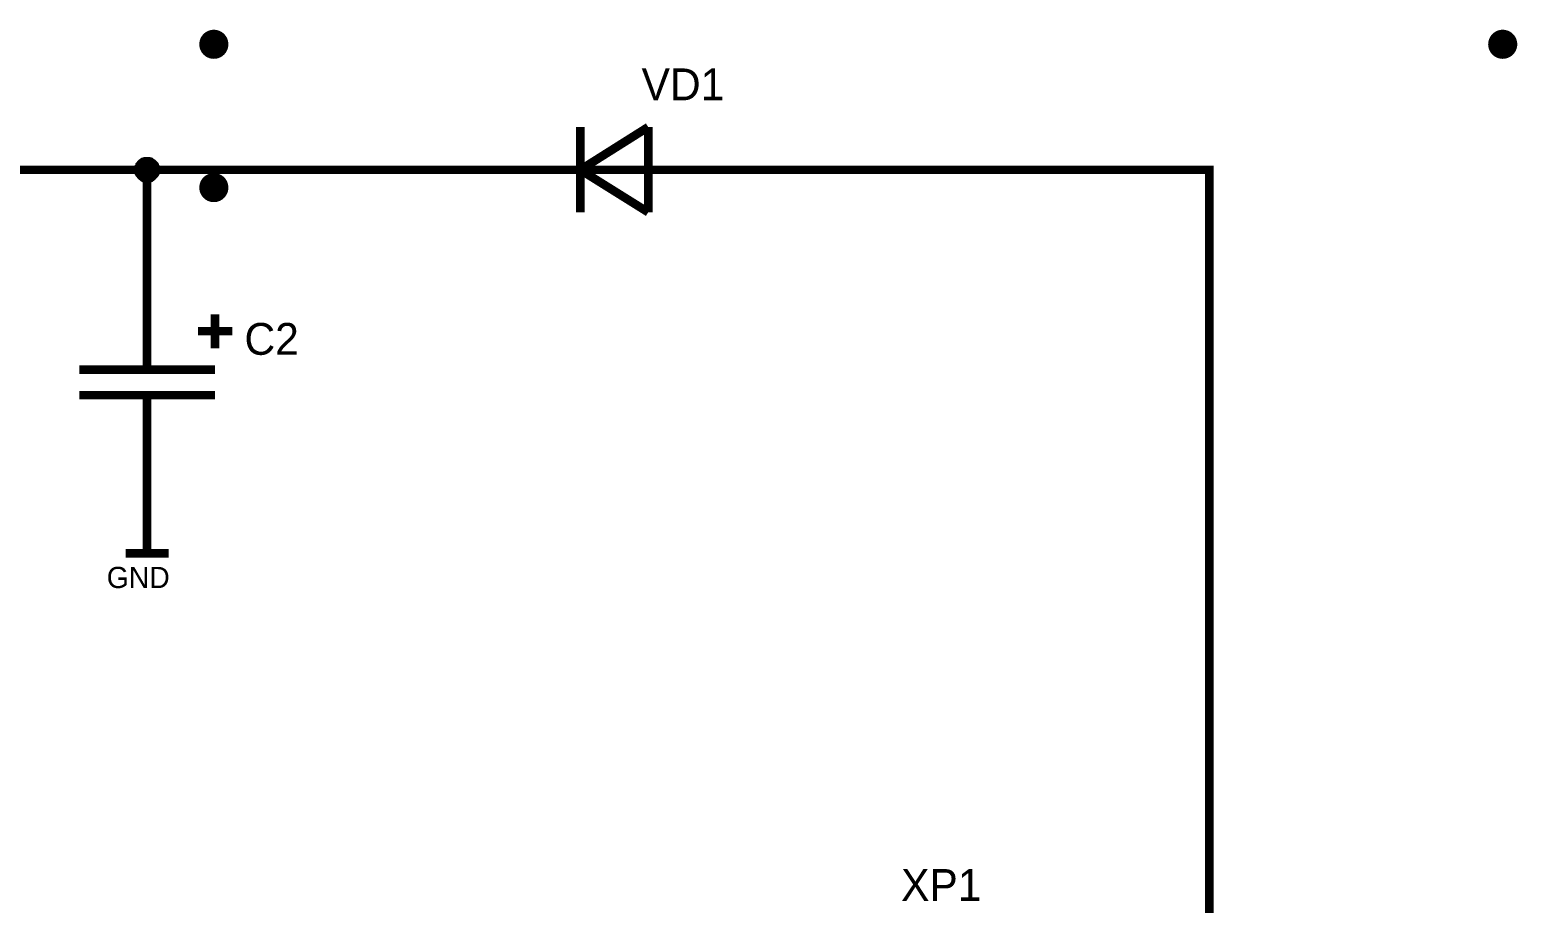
# Model space of a CAD drawing. Header units: millimetres. Extents: x 2.64 to 11.44, y 2.16 to 8.68.
# Drawn here: x 7.719 to 9.764, y 4.135 to 5.335 of the extents above; entities that cross this region are included whole.
import ezdxf

# ---------------------------------------------------------------- set-up
doc = ezdxf.new("R2010")
doc.units = ezdxf.units.MM
doc.header["$MEASUREMENT"] = 0
doc.layers.add('Sheet', color=255, linetype='Continuous')

msp = doc.modelspace()

# ---------------------------------------------------------------- linework, layer by layer
at = {"layer": 'Sheet', "const_width": 0.02}
for points in [[(7.9624, 5.315, 1), (7.9824, 5.315, 1)], [(9.7341, 5.315, 1), (9.7541, 5.315, 1)], [(7.9624, 5.1181, 1), (7.9824, 5.1181, 1)]]:
    msp.add_lwpolyline(points, format="xyb", close=True, dxfattribs=at)
at = {"layer": 'Sheet', "const_width": 0.0118}
for points in [[(8.4762, 5.1425), (8.5695, 5.2013)], [(8.4762, 5.2013), (8.4762, 5.0842)], [(8.5695, 5.2013), (8.5695, 5.0842)], [(7.8689, 5.1425), (7.8689, 5.143), (7.8689, 5.1439), (7.8689, 5.1443), (7.8693, 5.1448), (7.8693, 5.1457), (7.8693, 5.1462), (7.8698, 5.1466), (7.8698, 5.1471), (7.8702, 5.148), (7.8702, 5.1484), (7.8707, 5.1489), (7.8712, 5.1494), (7.8712, 5.1498), (7.8716, 5.1503), (7.8721, 5.1507), (7.8725, 5.1512), (7.873, 5.1512), (7.8734, 5.1516), (7.8739, 5.1521), (7.8743, 5.1525), (7.8748, 5.1525), (7.8752, 5.153), (7.8757, 5.1535), (7.8762, 5.1535), (7.8766, 5.1535), (7.8771, 5.1539), (7.878, 5.1539), (7.8784, 5.1539), (7.8789, 5.1544), (7.8793, 5.1544), (7.8803, 5.1544), (7.8807, 5.1544)], [(7.8689, 5.1425), (7.8689, 5.143), (7.8689, 5.1439), (7.8689, 5.1443), (7.8693, 5.1448), (7.8693, 5.1457), (7.8693, 5.1462), (7.8698, 5.1466), (7.8698, 5.1471), (7.8702, 5.148), (7.8702, 5.1484), (7.8707, 5.1489), (7.8712, 5.1494), (7.8712, 5.1498), (7.8716, 5.1503), (7.8721, 5.1507), (7.8725, 5.1512), (7.873, 5.1512), (7.8734, 5.1516), (7.8739, 5.1521), (7.8743, 5.1525), (7.8748, 5.1525), (7.8752, 5.153), (7.8757, 5.1535), (7.8762, 5.1535), (7.8766, 5.1535), (7.8771, 5.1539), (7.878, 5.1539), (7.8784, 5.1539), (7.8789, 5.1544), (7.8793, 5.1544), (7.8803, 5.1544), (7.8807, 5.1544)], [(7.8689, 5.1425), (7.8689, 5.143), (7.8689, 5.1439), (7.8689, 5.1443), (7.8693, 5.1448), (7.8693, 5.1457), (7.8693, 5.1462), (7.8698, 5.1466), (7.8698, 5.1471), (7.8702, 5.148), (7.8702, 5.1484), (7.8707, 5.1489), (7.8712, 5.1494), (7.8712, 5.1498), (7.8716, 5.1503), (7.8721, 5.1507), (7.8725, 5.1512), (7.873, 5.1512), (7.8734, 5.1516), (7.8739, 5.1521), (7.8743, 5.1525), (7.8748, 5.1525), (7.8752, 5.153), (7.8757, 5.1535), (7.8762, 5.1535), (7.8766, 5.1535), (7.8771, 5.1539), (7.878, 5.1539), (7.8784, 5.1539), (7.8789, 5.1544), (7.8793, 5.1544), (7.8803, 5.1544), (7.8807, 5.1544)], [(7.8689, 5.1425), (7.8689, 5.143), (7.8689, 5.1439), (7.8689, 5.1443), (7.8693, 5.1448), (7.8693, 5.1457), (7.8693, 5.1462), (7.8698, 5.1466), (7.8698, 5.1471), (7.8702, 5.148), (7.8702, 5.1484), (7.8707, 5.1489), (7.8712, 5.1494), (7.8712, 5.1498), (7.8716, 5.1503), (7.8721, 5.1507), (7.8725, 5.1512), (7.873, 5.1512), (7.8734, 5.1516), (7.8739, 5.1521), (7.8743, 5.1525), (7.8748, 5.1525), (7.8752, 5.153), (7.8757, 5.1535), (7.8762, 5.1535), (7.8766, 5.1535), (7.8771, 5.1539), (7.878, 5.1539), (7.8784, 5.1539), (7.8789, 5.1544), (7.8793, 5.1544), (7.8803, 5.1544), (7.8807, 5.1544)], [(7.8689, 5.1425), (7.8689, 5.143), (7.8689, 5.1439), (7.8689, 5.1443), (7.8693, 5.1448), (7.8693, 5.1457), (7.8693, 5.1462), (7.8698, 5.1466), (7.8698, 5.1471), (7.8702, 5.148), (7.8702, 5.1484), (7.8707, 5.1489), (7.8712, 5.1494), (7.8712, 5.1498), (7.8716, 5.1503), (7.8721, 5.1507), (7.8725, 5.1512), (7.873, 5.1512), (7.8734, 5.1516), (7.8739, 5.1521), (7.8743, 5.1525), (7.8748, 5.1525), (7.8752, 5.153), (7.8757, 5.1535), (7.8762, 5.1535), (7.8766, 5.1535), (7.8771, 5.1539), (7.878, 5.1539), (7.8784, 5.1539), (7.8789, 5.1544), (7.8793, 5.1544), (7.8803, 5.1544), (7.8807, 5.1544)], [(7.8689, 5.1425), (7.8689, 5.143), (7.8689, 5.1439), (7.8689, 5.1443), (7.8693, 5.1448), (7.8693, 5.1457), (7.8693, 5.1462), (7.8698, 5.1466), (7.8698, 5.1471), (7.8702, 5.148), (7.8702, 5.1484), (7.8707, 5.1489), (7.8712, 5.1494), (7.8712, 5.1498), (7.8716, 5.1503), (7.8721, 5.1507), (7.8725, 5.1512), (7.873, 5.1512), (7.8734, 5.1516), (7.8739, 5.1521), (7.8743, 5.1525), (7.8748, 5.1525), (7.8752, 5.153), (7.8757, 5.1535), (7.8762, 5.1535), (7.8766, 5.1535), (7.8771, 5.1539), (7.878, 5.1539), (7.8784, 5.1539), (7.8789, 5.1544), (7.8793, 5.1544), (7.8803, 5.1544), (7.8807, 5.1544)], [(7.8689, 5.1425), (7.8689, 5.143), (7.8689, 5.1439), (7.8689, 5.1443), (7.8693, 5.1448), (7.8693, 5.1457), (7.8693, 5.1462), (7.8698, 5.1466), (7.8698, 5.1471), (7.8702, 5.148), (7.8702, 5.1484), (7.8707, 5.1489), (7.8712, 5.1494), (7.8712, 5.1498), (7.8716, 5.1503), (7.8721, 5.1507), (7.8725, 5.1512), (7.873, 5.1512), (7.8734, 5.1516), (7.8739, 5.1521), (7.8743, 5.1525), (7.8748, 5.1525), (7.8752, 5.153), (7.8757, 5.1535), (7.8762, 5.1535), (7.8766, 5.1535), (7.8771, 5.1539), (7.878, 5.1539), (7.8784, 5.1539), (7.8789, 5.1544), (7.8793, 5.1544), (7.8803, 5.1544), (7.8807, 5.1544)], [(7.8689, 5.1425), (7.8689, 5.143), (7.8689, 5.1439), (7.8689, 5.1443), (7.8693, 5.1448), (7.8693, 5.1457), (7.8693, 5.1462), (7.8698, 5.1466), (7.8698, 5.1471), (7.8702, 5.148), (7.8702, 5.1484), (7.8707, 5.1489), (7.8712, 5.1494), (7.8712, 5.1498), (7.8716, 5.1503), (7.8721, 5.1507), (7.8725, 5.1512), (7.873, 5.1512), (7.8734, 5.1516), (7.8739, 5.1521), (7.8743, 5.1525), (7.8748, 5.1525), (7.8752, 5.153), (7.8757, 5.1535), (7.8762, 5.1535), (7.8766, 5.1535), (7.8771, 5.1539), (7.878, 5.1539), (7.8784, 5.1539), (7.8789, 5.1544), (7.8793, 5.1544), (7.8803, 5.1544), (7.8807, 5.1544)], [(7.8807, 5.1544), (7.8807, 5.1544)], [(7.8807, 5.1544), (7.8812, 5.1544), (7.8821, 5.1544), (7.8825, 5.1544), (7.883, 5.1539), (7.8834, 5.1539), (7.8843, 5.1539), (7.8848, 5.1535), (7.8853, 5.1535), (7.8857, 5.1535), (7.8862, 5.153), (7.8866, 5.1525), (7.8871, 5.1525), (7.8875, 5.1521), (7.888, 5.1516), (7.8884, 5.1512), (7.8889, 5.1512), (7.8894, 5.1507), (7.8898, 5.1503), (7.8903, 5.1498), (7.8903, 5.1494), (7.8907, 5.1489), (7.8912, 5.1484), (7.8912, 5.148), (7.8916, 5.1471), (7.8916, 5.1466), (7.8921, 5.1462), (7.8921, 5.1457), (7.8921, 5.1448), (7.8925, 5.1443), (7.8925, 5.1439), (7.8925, 5.143), (7.8925, 5.1425)], [(7.8807, 5.1544), (7.8807, 5.1544)], [(7.8807, 5.1544), (7.8812, 5.1544), (7.8821, 5.1544), (7.8825, 5.1544), (7.883, 5.1539), (7.8834, 5.1539), (7.8843, 5.1539), (7.8848, 5.1535), (7.8853, 5.1535), (7.8857, 5.1535), (7.8862, 5.153), (7.8866, 5.1525), (7.8871, 5.1525), (7.8875, 5.1521), (7.888, 5.1516), (7.8884, 5.1512), (7.8889, 5.1512), (7.8894, 5.1507), (7.8898, 5.1503), (7.8903, 5.1498), (7.8903, 5.1494), (7.8907, 5.1489), (7.8912, 5.1484), (7.8912, 5.148), (7.8916, 5.1471), (7.8916, 5.1466), (7.8921, 5.1462), (7.8921, 5.1457), (7.8921, 5.1448), (7.8925, 5.1443), (7.8925, 5.1439), (7.8925, 5.143), (7.8925, 5.1425)], [(7.8807, 5.1544), (7.8807, 5.1544)], [(7.8807, 5.1544), (7.8812, 5.1544), (7.8821, 5.1544), (7.8825, 5.1544), (7.883, 5.1539), (7.8834, 5.1539), (7.8843, 5.1539), (7.8848, 5.1535), (7.8853, 5.1535), (7.8857, 5.1535), (7.8862, 5.153), (7.8866, 5.1525), (7.8871, 5.1525), (7.8875, 5.1521), (7.888, 5.1516), (7.8884, 5.1512), (7.8889, 5.1512), (7.8894, 5.1507), (7.8898, 5.1503), (7.8903, 5.1498), (7.8903, 5.1494), (7.8907, 5.1489), (7.8912, 5.1484), (7.8912, 5.148), (7.8916, 5.1471), (7.8916, 5.1466), (7.8921, 5.1462), (7.8921, 5.1457), (7.8921, 5.1448), (7.8925, 5.1443), (7.8925, 5.1439), (7.8925, 5.143), (7.8925, 5.1425)], [(7.8807, 5.1544), (7.8807, 5.1544)], [(7.8807, 5.1544), (7.8812, 5.1544), (7.8821, 5.1544), (7.8825, 5.1544), (7.883, 5.1539), (7.8834, 5.1539), (7.8843, 5.1539), (7.8848, 5.1535), (7.8853, 5.1535), (7.8857, 5.1535), (7.8862, 5.153), (7.8866, 5.1525), (7.8871, 5.1525), (7.8875, 5.1521), (7.888, 5.1516), (7.8884, 5.1512), (7.8889, 5.1512), (7.8894, 5.1507), (7.8898, 5.1503), (7.8903, 5.1498), (7.8903, 5.1494), (7.8907, 5.1489), (7.8912, 5.1484), (7.8912, 5.148), (7.8916, 5.1471), (7.8916, 5.1466), (7.8921, 5.1462), (7.8921, 5.1457), (7.8921, 5.1448), (7.8925, 5.1443), (7.8925, 5.1439), (7.8925, 5.143), (7.8925, 5.1425)], [(7.8807, 5.1544), (7.8807, 5.1544)], [(7.8807, 5.1544), (7.8812, 5.1544), (7.8821, 5.1544), (7.8825, 5.1544), (7.883, 5.1539), (7.8834, 5.1539), (7.8843, 5.1539), (7.8848, 5.1535), (7.8853, 5.1535), (7.8857, 5.1535), (7.8862, 5.153), (7.8866, 5.1525), (7.8871, 5.1525), (7.8875, 5.1521), (7.888, 5.1516), (7.8884, 5.1512), (7.8889, 5.1512), (7.8894, 5.1507), (7.8898, 5.1503), (7.8903, 5.1498), (7.8903, 5.1494), (7.8907, 5.1489), (7.8912, 5.1484), (7.8912, 5.148), (7.8916, 5.1471), (7.8916, 5.1466), (7.8921, 5.1462), (7.8921, 5.1457), (7.8921, 5.1448), (7.8925, 5.1443), (7.8925, 5.1439), (7.8925, 5.143), (7.8925, 5.1425)], [(7.8807, 5.1544), (7.8807, 5.1544)], [(7.8807, 5.1544), (7.8812, 5.1544), (7.8821, 5.1544), (7.8825, 5.1544), (7.883, 5.1539), (7.8834, 5.1539), (7.8843, 5.1539), (7.8848, 5.1535), (7.8853, 5.1535), (7.8857, 5.1535), (7.8862, 5.153), (7.8866, 5.1525), (7.8871, 5.1525), (7.8875, 5.1521), (7.888, 5.1516), (7.8884, 5.1512), (7.8889, 5.1512), (7.8894, 5.1507), (7.8898, 5.1503), (7.8903, 5.1498), (7.8903, 5.1494), (7.8907, 5.1489), (7.8912, 5.1484), (7.8912, 5.148), (7.8916, 5.1471), (7.8916, 5.1466), (7.8921, 5.1462), (7.8921, 5.1457), (7.8921, 5.1448), (7.8925, 5.1443), (7.8925, 5.1439), (7.8925, 5.143), (7.8925, 5.1425)], [(7.8807, 5.1544), (7.8807, 5.1544)], [(7.8807, 5.1544), (7.8812, 5.1544), (7.8821, 5.1544), (7.8825, 5.1544), (7.883, 5.1539), (7.8834, 5.1539), (7.8843, 5.1539), (7.8848, 5.1535), (7.8853, 5.1535), (7.8857, 5.1535), (7.8862, 5.153), (7.8866, 5.1525), (7.8871, 5.1525), (7.8875, 5.1521), (7.888, 5.1516), (7.8884, 5.1512), (7.8889, 5.1512), (7.8894, 5.1507), (7.8898, 5.1503), (7.8903, 5.1498), (7.8903, 5.1494), (7.8907, 5.1489), (7.8912, 5.1484), (7.8912, 5.148), (7.8916, 5.1471), (7.8916, 5.1466), (7.8921, 5.1462), (7.8921, 5.1457), (7.8921, 5.1448), (7.8925, 5.1443), (7.8925, 5.1439), (7.8925, 5.143), (7.8925, 5.1425)], [(7.8807, 5.1544), (7.8807, 5.1544)], [(7.8807, 5.1544), (7.8812, 5.1544), (7.8821, 5.1544), (7.8825, 5.1544), (7.883, 5.1539), (7.8834, 5.1539), (7.8843, 5.1539), (7.8848, 5.1535), (7.8853, 5.1535), (7.8857, 5.1535), (7.8862, 5.153), (7.8866, 5.1525), (7.8871, 5.1525), (7.8875, 5.1521), (7.888, 5.1516), (7.8884, 5.1512), (7.8889, 5.1512), (7.8894, 5.1507), (7.8898, 5.1503), (7.8903, 5.1498), (7.8903, 5.1494), (7.8907, 5.1489), (7.8912, 5.1484), (7.8912, 5.148), (7.8916, 5.1471), (7.8916, 5.1466), (7.8921, 5.1462), (7.8921, 5.1457), (7.8921, 5.1448), (7.8925, 5.1443), (7.8925, 5.1439), (7.8925, 5.143), (7.8925, 5.1425)], [(5.2529, 5.1425), (6.888, 5.1425), (7.5304, 5.1425), (7.8807, 5.1425), (7.8807, 4.9672)], [(7.8807, 5.1307), (7.8803, 5.1307), (7.8793, 5.1307), (7.8789, 5.1307), (7.8784, 5.1311), (7.878, 5.1311), (7.8771, 5.1311), (7.8766, 5.1316), (7.8762, 5.1316), (7.8757, 5.1321), (7.8752, 5.1321), (7.8748, 5.1325), (7.8743, 5.133), (7.8739, 5.133), (7.8734, 5.1334), (7.873, 5.1339), (7.8725, 5.1343), (7.8721, 5.1348), (7.8716, 5.1352), (7.8712, 5.1357), (7.8712, 5.1361), (7.8707, 5.1366), (7.8702, 5.1371), (7.8702, 5.1375), (7.8698, 5.138), (7.8698, 5.1384), (7.8693, 5.1389), (7.8693, 5.1398), (7.8693, 5.1402), (7.8689, 5.1407), (7.8689, 5.1412), (7.8689, 5.1421), (7.8689, 5.1425)], [(7.8689, 5.1425), (7.8689, 5.1425)], [(7.8807, 5.1307), (7.8803, 5.1307), (7.8793, 5.1307), (7.8789, 5.1307), (7.8784, 5.1311), (7.878, 5.1311), (7.8771, 5.1311), (7.8766, 5.1316), (7.8762, 5.1316), (7.8757, 5.1321), (7.8752, 5.1321), (7.8748, 5.1325), (7.8743, 5.133), (7.8739, 5.133), (7.8734, 5.1334), (7.873, 5.1339), (7.8725, 5.1343), (7.8721, 5.1348), (7.8716, 5.1352), (7.8712, 5.1357), (7.8712, 5.1361), (7.8707, 5.1366), (7.8702, 5.1371), (7.8702, 5.1375), (7.8698, 5.138), (7.8698, 5.1384), (7.8693, 5.1389), (7.8693, 5.1398), (7.8693, 5.1402), (7.8689, 5.1407), (7.8689, 5.1412), (7.8689, 5.1421), (7.8689, 5.1425)], [(7.8689, 5.1425), (7.8689, 5.1425)], [(7.8807, 5.1307), (7.8803, 5.1307), (7.8793, 5.1307), (7.8789, 5.1307), (7.8784, 5.1311), (7.878, 5.1311), (7.8771, 5.1311), (7.8766, 5.1316), (7.8762, 5.1316), (7.8757, 5.1321), (7.8752, 5.1321), (7.8748, 5.1325), (7.8743, 5.133), (7.8739, 5.133), (7.8734, 5.1334), (7.873, 5.1339), (7.8725, 5.1343), (7.8721, 5.1348), (7.8716, 5.1352), (7.8712, 5.1357), (7.8712, 5.1361), (7.8707, 5.1366), (7.8702, 5.1371), (7.8702, 5.1375), (7.8698, 5.138), (7.8698, 5.1384), (7.8693, 5.1389), (7.8693, 5.1398), (7.8693, 5.1402), (7.8689, 5.1407), (7.8689, 5.1412), (7.8689, 5.1421), (7.8689, 5.1425)], [(7.8689, 5.1425), (7.8689, 5.1425)], [(7.8807, 5.1307), (7.8803, 5.1307), (7.8793, 5.1307), (7.8789, 5.1307), (7.8784, 5.1311), (7.878, 5.1311), (7.8771, 5.1311), (7.8766, 5.1316), (7.8762, 5.1316), (7.8757, 5.1321), (7.8752, 5.1321), (7.8748, 5.1325), (7.8743, 5.133), (7.8739, 5.133), (7.8734, 5.1334), (7.873, 5.1339), (7.8725, 5.1343), (7.8721, 5.1348), (7.8716, 5.1352), (7.8712, 5.1357), (7.8712, 5.1361), (7.8707, 5.1366), (7.8702, 5.1371), (7.8702, 5.1375), (7.8698, 5.138), (7.8698, 5.1384), (7.8693, 5.1389), (7.8693, 5.1398), (7.8693, 5.1402), (7.8689, 5.1407), (7.8689, 5.1412), (7.8689, 5.1421), (7.8689, 5.1425)], [(7.8689, 5.1425), (7.8689, 5.1425)], [(7.8807, 5.1307), (7.8803, 5.1307), (7.8793, 5.1307), (7.8789, 5.1307), (7.8784, 5.1311), (7.878, 5.1311), (7.8771, 5.1311), (7.8766, 5.1316), (7.8762, 5.1316), (7.8757, 5.1321), (7.8752, 5.1321), (7.8748, 5.1325), (7.8743, 5.133), (7.8739, 5.133), (7.8734, 5.1334), (7.873, 5.1339), (7.8725, 5.1343), (7.8721, 5.1348), (7.8716, 5.1352), (7.8712, 5.1357), (7.8712, 5.1361), (7.8707, 5.1366), (7.8702, 5.1371), (7.8702, 5.1375), (7.8698, 5.138), (7.8698, 5.1384), (7.8693, 5.1389), (7.8693, 5.1398), (7.8693, 5.1402), (7.8689, 5.1407), (7.8689, 5.1412), (7.8689, 5.1421), (7.8689, 5.1425)], [(7.8689, 5.1425), (7.8689, 5.1425)], [(7.8807, 5.1307), (7.8803, 5.1307), (7.8793, 5.1307), (7.8789, 5.1307), (7.8784, 5.1311), (7.878, 5.1311), (7.8771, 5.1311), (7.8766, 5.1316), (7.8762, 5.1316), (7.8757, 5.1321), (7.8752, 5.1321), (7.8748, 5.1325), (7.8743, 5.133), (7.8739, 5.133), (7.8734, 5.1334), (7.873, 5.1339), (7.8725, 5.1343), (7.8721, 5.1348), (7.8716, 5.1352), (7.8712, 5.1357), (7.8712, 5.1361), (7.8707, 5.1366), (7.8702, 5.1371), (7.8702, 5.1375), (7.8698, 5.138), (7.8698, 5.1384), (7.8693, 5.1389), (7.8693, 5.1398), (7.8693, 5.1402), (7.8689, 5.1407), (7.8689, 5.1412), (7.8689, 5.1421), (7.8689, 5.1425)], [(7.8689, 5.1425), (7.8689, 5.1425)], [(7.8807, 5.1307), (7.8803, 5.1307), (7.8793, 5.1307), (7.8789, 5.1307), (7.8784, 5.1311), (7.878, 5.1311), (7.8771, 5.1311), (7.8766, 5.1316), (7.8762, 5.1316), (7.8757, 5.1321), (7.8752, 5.1321), (7.8748, 5.1325), (7.8743, 5.133), (7.8739, 5.133), (7.8734, 5.1334), (7.873, 5.1339), (7.8725, 5.1343), (7.8721, 5.1348), (7.8716, 5.1352), (7.8712, 5.1357), (7.8712, 5.1361), (7.8707, 5.1366), (7.8702, 5.1371), (7.8702, 5.1375), (7.8698, 5.138), (7.8698, 5.1384), (7.8693, 5.1389), (7.8693, 5.1398), (7.8693, 5.1402), (7.8689, 5.1407), (7.8689, 5.1412), (7.8689, 5.1421), (7.8689, 5.1425)], [(7.8689, 5.1425), (7.8689, 5.1425)], [(7.8807, 5.1307), (7.8803, 5.1307), (7.8793, 5.1307), (7.8789, 5.1307), (7.8784, 5.1311), (7.878, 5.1311), (7.8771, 5.1311), (7.8766, 5.1316), (7.8762, 5.1316), (7.8757, 5.1321), (7.8752, 5.1321), (7.8748, 5.1325), (7.8743, 5.133), (7.8739, 5.133), (7.8734, 5.1334), (7.873, 5.1339), (7.8725, 5.1343), (7.8721, 5.1348), (7.8716, 5.1352), (7.8712, 5.1357), (7.8712, 5.1361), (7.8707, 5.1366), (7.8702, 5.1371), (7.8702, 5.1375), (7.8698, 5.138), (7.8698, 5.1384), (7.8693, 5.1389), (7.8693, 5.1398), (7.8693, 5.1402), (7.8689, 5.1407), (7.8689, 5.1412), (7.8689, 5.1421), (7.8689, 5.1425)], [(7.8689, 5.1425), (7.8689, 5.1425)], [(7.8925, 5.1425), (7.8925, 5.1421), (7.8925, 5.1412), (7.8925, 5.1407), (7.8921, 5.1402), (7.8921, 5.1398), (7.8921, 5.1389), (7.8916, 5.1384), (7.8916, 5.138), (7.8912, 5.1375), (7.8912, 5.1371), (7.8907, 5.1366), (7.8903, 5.1361), (7.8903, 5.1357), (7.8898, 5.1352), (7.8894, 5.1348), (7.8889, 5.1343), (7.8884, 5.1339), (7.888, 5.1334), (7.8875, 5.133), (7.8871, 5.133), (7.8866, 5.1325), (7.8862, 5.1321), (7.8857, 5.1321), (7.8853, 5.1316), (7.8848, 5.1316), (7.8843, 5.1311), (7.8834, 5.1311), (7.883, 5.1311), (7.8825, 5.1307), (7.8821, 5.1307), (7.8812, 5.1307), (7.8807, 5.1307)], [(7.8925, 5.1425), (7.8925, 5.1421), (7.8925, 5.1412), (7.8925, 5.1407), (7.8921, 5.1402), (7.8921, 5.1398), (7.8921, 5.1389), (7.8916, 5.1384), (7.8916, 5.138), (7.8912, 5.1375), (7.8912, 5.1371), (7.8907, 5.1366), (7.8903, 5.1361), (7.8903, 5.1357), (7.8898, 5.1352), (7.8894, 5.1348), (7.8889, 5.1343), (7.8884, 5.1339), (7.888, 5.1334), (7.8875, 5.133), (7.8871, 5.133), (7.8866, 5.1325), (7.8862, 5.1321), (7.8857, 5.1321), (7.8853, 5.1316), (7.8848, 5.1316), (7.8843, 5.1311), (7.8834, 5.1311), (7.883, 5.1311), (7.8825, 5.1307), (7.8821, 5.1307), (7.8812, 5.1307), (7.8807, 5.1307)], [(8.3479, 5.1425), (7.8807, 5.1425)], [(7.8925, 5.1425), (7.8925, 5.1421), (7.8925, 5.1412), (7.8925, 5.1407), (7.8921, 5.1402), (7.8921, 5.1398), (7.8921, 5.1389), (7.8916, 5.1384), (7.8916, 5.138), (7.8912, 5.1375), (7.8912, 5.1371), (7.8907, 5.1366), (7.8903, 5.1361), (7.8903, 5.1357), (7.8898, 5.1352), (7.8894, 5.1348), (7.8889, 5.1343), (7.8884, 5.1339), (7.888, 5.1334), (7.8875, 5.133), (7.8871, 5.133), (7.8866, 5.1325), (7.8862, 5.1321), (7.8857, 5.1321), (7.8853, 5.1316), (7.8848, 5.1316), (7.8843, 5.1311), (7.8834, 5.1311), (7.883, 5.1311), (7.8825, 5.1307), (7.8821, 5.1307), (7.8812, 5.1307), (7.8807, 5.1307)], [(7.8925, 5.1425), (7.8925, 5.1421), (7.8925, 5.1412), (7.8925, 5.1407), (7.8921, 5.1402), (7.8921, 5.1398), (7.8921, 5.1389), (7.8916, 5.1384), (7.8916, 5.138), (7.8912, 5.1375), (7.8912, 5.1371), (7.8907, 5.1366), (7.8903, 5.1361), (7.8903, 5.1357), (7.8898, 5.1352), (7.8894, 5.1348), (7.8889, 5.1343), (7.8884, 5.1339), (7.888, 5.1334), (7.8875, 5.133), (7.8871, 5.133), (7.8866, 5.1325), (7.8862, 5.1321), (7.8857, 5.1321), (7.8853, 5.1316), (7.8848, 5.1316), (7.8843, 5.1311), (7.8834, 5.1311), (7.883, 5.1311), (7.8825, 5.1307), (7.8821, 5.1307), (7.8812, 5.1307), (7.8807, 5.1307)], [(7.8925, 5.1425), (7.8925, 5.1421), (7.8925, 5.1412), (7.8925, 5.1407), (7.8921, 5.1402), (7.8921, 5.1398), (7.8921, 5.1389), (7.8916, 5.1384), (7.8916, 5.138), (7.8912, 5.1375), (7.8912, 5.1371), (7.8907, 5.1366), (7.8903, 5.1361), (7.8903, 5.1357), (7.8898, 5.1352), (7.8894, 5.1348), (7.8889, 5.1343), (7.8884, 5.1339), (7.888, 5.1334), (7.8875, 5.133), (7.8871, 5.133), (7.8866, 5.1325), (7.8862, 5.1321), (7.8857, 5.1321), (7.8853, 5.1316), (7.8848, 5.1316), (7.8843, 5.1311), (7.8834, 5.1311), (7.883, 5.1311), (7.8825, 5.1307), (7.8821, 5.1307), (7.8812, 5.1307), (7.8807, 5.1307)], [(7.8925, 5.1425), (7.8925, 5.1421), (7.8925, 5.1412), (7.8925, 5.1407), (7.8921, 5.1402), (7.8921, 5.1398), (7.8921, 5.1389), (7.8916, 5.1384), (7.8916, 5.138), (7.8912, 5.1375), (7.8912, 5.1371), (7.8907, 5.1366), (7.8903, 5.1361), (7.8903, 5.1357), (7.8898, 5.1352), (7.8894, 5.1348), (7.8889, 5.1343), (7.8884, 5.1339), (7.888, 5.1334), (7.8875, 5.133), (7.8871, 5.133), (7.8866, 5.1325), (7.8862, 5.1321), (7.8857, 5.1321), (7.8853, 5.1316), (7.8848, 5.1316), (7.8843, 5.1311), (7.8834, 5.1311), (7.883, 5.1311), (7.8825, 5.1307), (7.8821, 5.1307), (7.8812, 5.1307), (7.8807, 5.1307)], [(7.8925, 5.1425), (7.8925, 5.1421), (7.8925, 5.1412), (7.8925, 5.1407), (7.8921, 5.1402), (7.8921, 5.1398), (7.8921, 5.1389), (7.8916, 5.1384), (7.8916, 5.138), (7.8912, 5.1375), (7.8912, 5.1371), (7.8907, 5.1366), (7.8903, 5.1361), (7.8903, 5.1357), (7.8898, 5.1352), (7.8894, 5.1348), (7.8889, 5.1343), (7.8884, 5.1339), (7.888, 5.1334), (7.8875, 5.133), (7.8871, 5.133), (7.8866, 5.1325), (7.8862, 5.1321), (7.8857, 5.1321), (7.8853, 5.1316), (7.8848, 5.1316), (7.8843, 5.1311), (7.8834, 5.1311), (7.883, 5.1311), (7.8825, 5.1307), (7.8821, 5.1307), (7.8812, 5.1307), (7.8807, 5.1307)], [(7.8925, 5.1425), (7.8925, 5.1421), (7.8925, 5.1412), (7.8925, 5.1407), (7.8921, 5.1402), (7.8921, 5.1398), (7.8921, 5.1389), (7.8916, 5.1384), (7.8916, 5.138), (7.8912, 5.1375), (7.8912, 5.1371), (7.8907, 5.1366), (7.8903, 5.1361), (7.8903, 5.1357), (7.8898, 5.1352), (7.8894, 5.1348), (7.8889, 5.1343), (7.8884, 5.1339), (7.888, 5.1334), (7.8875, 5.133), (7.8871, 5.133), (7.8866, 5.1325), (7.8862, 5.1321), (7.8857, 5.1321), (7.8853, 5.1316), (7.8848, 5.1316), (7.8843, 5.1311), (7.8834, 5.1311), (7.883, 5.1311), (7.8825, 5.1307), (7.8821, 5.1307), (7.8812, 5.1307), (7.8807, 5.1307)], [(7.8925, 5.1425), (7.8925, 5.1425), (7.8925, 5.1425), (7.8925, 5.1425), (7.8925, 5.1425), (7.8925, 5.1425), (7.8925, 5.1425), (7.8925, 5.1425), (7.8925, 5.1425), (7.8925, 5.1425), (7.8925, 5.1425), (7.8925, 5.1425), (7.8925, 5.1425), (7.8925, 5.1425), (7.8925, 5.1425), (7.8925, 5.1425), (7.8925, 5.1425), (7.8925, 5.1425), (7.8925, 5.1425), (7.8925, 5.1425), (7.8925, 5.1425), (7.8925, 5.1425), (7.8925, 5.1425), (7.8925, 5.1425), (7.8925, 5.1425), (7.8925, 5.1425), (7.8925, 5.1425), (7.8925, 5.1425), (7.8925, 5.1425), (7.8925, 5.1425), (7.8925, 5.1425), (7.8925, 5.1425), (7.8925, 5.1425)], [(7.8925, 5.1425), (7.8925, 5.1425)], [(7.8925, 5.1425), (7.8925, 5.1425), (7.8925, 5.1425), (7.8925, 5.1425), (7.8925, 5.1425), (7.8925, 5.1425), (7.8925, 5.1425), (7.8925, 5.1425), (7.8925, 5.1425), (7.8925, 5.1425), (7.8925, 5.1425), (7.8925, 5.1425), (7.8925, 5.1425), (7.8925, 5.1425), (7.8925, 5.1425), (7.8925, 5.1425), (7.8925, 5.1425), (7.8925, 5.1425), (7.8925, 5.1425), (7.8925, 5.1425), (7.8925, 5.1425), (7.8925, 5.1425), (7.8925, 5.1425), (7.8925, 5.1425), (7.8925, 5.1425), (7.8925, 5.1425), (7.8925, 5.1425), (7.8925, 5.1425), (7.8925, 5.1425), (7.8925, 5.1425), (7.8925, 5.1425), (7.8925, 5.1425), (7.8925, 5.1425)], [(7.8925, 5.1425), (7.8925, 5.1425)], [(7.8925, 5.1425), (7.8925, 5.1425), (7.8925, 5.1425), (7.8925, 5.1425), (7.8925, 5.1425), (7.8925, 5.1425), (7.8925, 5.1425), (7.8925, 5.1425), (7.8925, 5.1425), (7.8925, 5.1425), (7.8925, 5.1425), (7.8925, 5.1425), (7.8925, 5.1425), (7.8925, 5.1425), (7.8925, 5.1425), (7.8925, 5.1425), (7.8925, 5.1425), (7.8925, 5.1425), (7.8925, 5.1425), (7.8925, 5.1425), (7.8925, 5.1425), (7.8925, 5.1425), (7.8925, 5.1425), (7.8925, 5.1425), (7.8925, 5.1425), (7.8925, 5.1425), (7.8925, 5.1425), (7.8925, 5.1425), (7.8925, 5.1425), (7.8925, 5.1425), (7.8925, 5.1425), (7.8925, 5.1425), (7.8925, 5.1425)], [(7.8925, 5.1425), (7.8925, 5.1425)], [(7.8925, 5.1425), (7.8925, 5.1425), (7.8925, 5.1425), (7.8925, 5.1425), (7.8925, 5.1425), (7.8925, 5.1425), (7.8925, 5.1425), (7.8925, 5.1425), (7.8925, 5.1425), (7.8925, 5.1425), (7.8925, 5.1425), (7.8925, 5.1425), (7.8925, 5.1425), (7.8925, 5.1425), (7.8925, 5.1425), (7.8925, 5.1425), (7.8925, 5.1425), (7.8925, 5.1425), (7.8925, 5.1425), (7.8925, 5.1425), (7.8925, 5.1425), (7.8925, 5.1425), (7.8925, 5.1425), (7.8925, 5.1425), (7.8925, 5.1425), (7.8925, 5.1425), (7.8925, 5.1425), (7.8925, 5.1425), (7.8925, 5.1425), (7.8925, 5.1425), (7.8925, 5.1425), (7.8925, 5.1425), (7.8925, 5.1425)], [(7.8925, 5.1425), (7.8925, 5.1425)], [(7.8925, 5.1425), (7.8925, 5.1425), (7.8925, 5.1425), (7.8925, 5.1425), (7.8925, 5.1425), (7.8925, 5.1425), (7.8925, 5.1425), (7.8925, 5.1425), (7.8925, 5.1425), (7.8925, 5.1425), (7.8925, 5.1425), (7.8925, 5.1425), (7.8925, 5.1425), (7.8925, 5.1425), (7.8925, 5.1425), (7.8925, 5.1425), (7.8925, 5.1425), (7.8925, 5.1425), (7.8925, 5.1425), (7.8925, 5.1425), (7.8925, 5.1425), (7.8925, 5.1425), (7.8925, 5.1425), (7.8925, 5.1425), (7.8925, 5.1425), (7.8925, 5.1425), (7.8925, 5.1425), (7.8925, 5.1425), (7.8925, 5.1425), (7.8925, 5.1425), (7.8925, 5.1425), (7.8925, 5.1425), (7.8925, 5.1425)], [(7.8925, 5.1425), (7.8925, 5.1425)], [(7.8925, 5.1425), (7.8925, 5.1425), (7.8925, 5.1425), (7.8925, 5.1425), (7.8925, 5.1425), (7.8925, 5.1425), (7.8925, 5.1425), (7.8925, 5.1425), (7.8925, 5.1425), (7.8925, 5.1425), (7.8925, 5.1425), (7.8925, 5.1425), (7.8925, 5.1425), (7.8925, 5.1425), (7.8925, 5.1425), (7.8925, 5.1425), (7.8925, 5.1425), (7.8925, 5.1425), (7.8925, 5.1425), (7.8925, 5.1425), (7.8925, 5.1425), (7.8925, 5.1425), (7.8925, 5.1425), (7.8925, 5.1425), (7.8925, 5.1425), (7.8925, 5.1425), (7.8925, 5.1425), (7.8925, 5.1425), (7.8925, 5.1425), (7.8925, 5.1425), (7.8925, 5.1425), (7.8925, 5.1425), (7.8925, 5.1425)], [(7.8925, 5.1425), (7.8925, 5.1425)], [(7.8925, 5.1425), (7.8925, 5.1425), (7.8925, 5.1425), (7.8925, 5.1425), (7.8925, 5.1425), (7.8925, 5.1425), (7.8925, 5.1425), (7.8925, 5.1425), (7.8925, 5.1425), (7.8925, 5.1425), (7.8925, 5.1425), (7.8925, 5.1425), (7.8925, 5.1425), (7.8925, 5.1425), (7.8925, 5.1425), (7.8925, 5.1425), (7.8925, 5.1425), (7.8925, 5.1425), (7.8925, 5.1425), (7.8925, 5.1425), (7.8925, 5.1425), (7.8925, 5.1425), (7.8925, 5.1425), (7.8925, 5.1425), (7.8925, 5.1425), (7.8925, 5.1425), (7.8925, 5.1425), (7.8925, 5.1425), (7.8925, 5.1425), (7.8925, 5.1425), (7.8925, 5.1425), (7.8925, 5.1425), (7.8925, 5.1425)], [(7.8925, 5.1425), (7.8925, 5.1425)], [(7.8925, 5.1425), (7.8925, 5.1425), (7.8925, 5.1425), (7.8925, 5.1425), (7.8925, 5.1425), (7.8925, 5.1425), (7.8925, 5.1425), (7.8925, 5.1425), (7.8925, 5.1425), (7.8925, 5.1425), (7.8925, 5.1425), (7.8925, 5.1425), (7.8925, 5.1425), (7.8925, 5.1425), (7.8925, 5.1425), (7.8925, 5.1425), (7.8925, 5.1425), (7.8925, 5.1425), (7.8925, 5.1425), (7.8925, 5.1425), (7.8925, 5.1425), (7.8925, 5.1425), (7.8925, 5.1425), (7.8925, 5.1425), (7.8925, 5.1425), (7.8925, 5.1425), (7.8925, 5.1425), (7.8925, 5.1425), (7.8925, 5.1425), (7.8925, 5.1425), (7.8925, 5.1425), (7.8925, 5.1425), (7.8925, 5.1425)], [(7.8925, 5.1425), (7.8925, 5.1425)], [(8.4762, 5.1425), (8.3479, 5.1425)], [(8.5695, 5.0842), (8.4762, 5.1425)], [(8.5695, 5.1425), (8.4762, 5.1425)], [(8.5695, 5.1425), (8.6983, 5.1425)], [(9.3407, 3.2142), (9.3407, 5.1425), (8.6983, 5.1425)], [(7.8807, 4.868), (7.8807, 4.9672)], [(7.974, 4.944), (7.974, 4.8971)], [(7.9976, 4.9208), (7.9508, 4.9208)], [(7.974, 4.868), (7.7874, 4.868)], [(7.974, 4.8329), (7.7874, 4.8329)], [(7.8807, 4.8329), (7.8807, 4.7336)], [(7.8807, 4.7336), (7.8807, 4.6754)], [(7.8807, 4.6754), (7.8807, 4.6157)], [(7.8511, 4.6157), (7.9103, 4.6157)]]:
    msp.add_lwpolyline(points, dxfattribs=at)

# ---------------------------------------------------------------- texts
at = {"layer": 'Sheet'}
for s, height, p in [('VD1', 0.04371, (8.5604, 5.2381)), ('C2', 0.04371, (8.0145, 4.8884)), ('GND', 0.02914, (7.8252, 4.5679)), ('XP1', 0.04371, (8.9171, 4.1381))]:
    msp.add_text(s, height=height, dxfattribs=at).set_placement(p)

doc.saveas('drawing.dxf')
